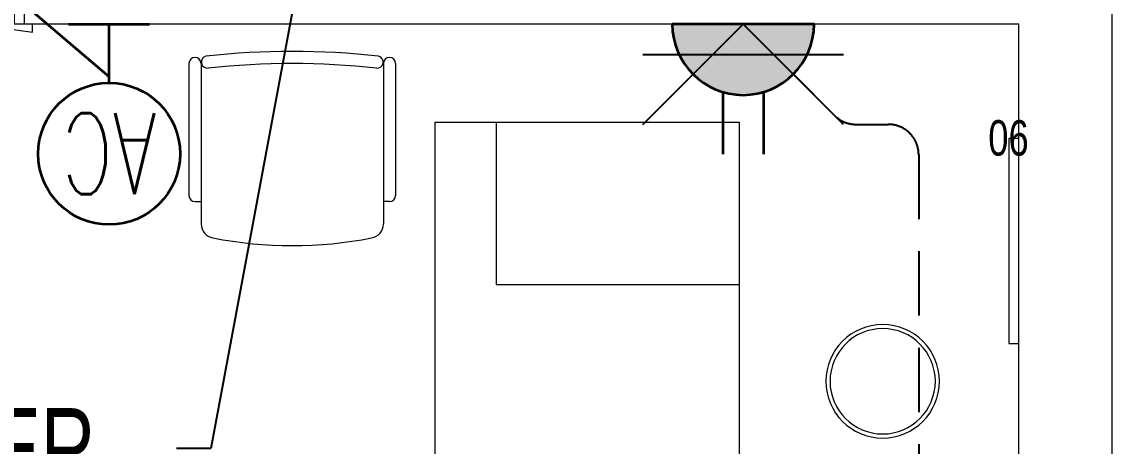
# Model space of a CAD drawing. Header units: inches. Extents: x -12418 to 242017, y -29325 to 19878.
# Drawn here: x 46357 to 49048, y -9889 to -8842 of the extents above; entities that cross this region are included whole.
import ezdxf
from ezdxf import colors
from ezdxf.entities.mleader import LeaderData, LeaderLine
from ezdxf.enums import TextEntityAlignment as Align
from ezdxf.math import Vec2, Vec3

# ---------------------------------------------------------------- set-up
doc = ezdxf.new("R2010")
doc.units = ezdxf.units.IN
doc.header["$LTSCALE"] = 25
doc.header["$MEASUREMENT"] = 0
for name, pattern in [('00-Ground Floor$0$HIDDEN', [9.525, 6.35, -3.175]), ('DASHDOT', [25.4, 12.7, -6.35, 0, -6.35]), ('HIDDEN', [9.525, 6.35, -3.175])]:
    doc.linetypes.add(name, pattern=pattern)
doc.layers.get('0').update_dxf_attribs({"color": 8})
doc.layers.get('Defpoints').update_dxf_attribs({"color": 8})
for name, color, linetype, lineweight in [('00-Ground Floor$0$72_EGR_EQP_TAG', 142, 'Continuous', 5), ('00-Ground Floor$0$LOADING', 253, 'Continuous', 5), ('00-Ground Floor$0$Walls', 251, 'Continuous', 5), ('00-Ground Floor$0$Wooden Joinery', 251, 'Continuous', 5), ('E-LITE-CLNG-CNDT', 6, 'DASHDOT', 35), ('E-LITE-EXIT-NUMB', 6, 'Continuous', 25), ('E-POWR-CIRC-NUMB', 6, 'Continuous', 25), ('E-POWR-CLNG-CNDT', 6, 'DASHDOT', 35), ('E-POWR-FLOR-CNDT', 6, 'HIDDEN', 25), ('E-POWR-TEXT', 6, 'Continuous', 25), ('E-POWR-WALL @ 100', 4, 'Continuous', 35)]:
    doc.layers.add(name, color=color, linetype=linetype, lineweight=lineweight)
doc.layers.add('E-POWR-IDEN', color=101, linetype='Continuous')
doc.styles.add('00-Ground Floor$0$X3G_ENTITY_257CFD', font='swisscl.ttf', dxfattribs={"height": 200})
doc.styles.add('DC_Elc_Romans', font='elc_romans.shx', dxfattribs={"width": 0.7})
doc.styles.add('DC_Simplex', font='SIMPLEX.shx', dxfattribs={"width": 0.7})

# ---------------------------------------------------------------- blocks, each defined once
blk = doc.blocks.new('00-Ground Floor$0$A$C72370EFE')
at = {"layer": '00-Ground Floor$0$Wooden Joinery'}
for p, q in [((-0.01, -0.04), (-0.02, -0.04)), ((-0.01, -0.03), (-0.01, -0.07)), ((0, -0.03), (-0.01, -0.03)), ((0.04, -0.03), (0.05, -0.03)), ((0.05, -0.03), (0.05, -0.07)), ((0.05, -0.04), (0.06, -0.04)), ((-0.05, -0.07), (-0.05, -0.16)), ((-0.03, -0.07), (-0.03, -0.16)), ((-0.01, -0.06), (-0.02, -0.06)), ((0, -0.07), (-0.01, -0.07)), ((0.04, -0.07), (0.05, -0.07)), ((0.05, -0.06), (0.06, -0.06)), ((0.07, -0.07), (0.07, -0.16)), ((0.09, -0.07), (0.09, -0.16)), ((-0.01, -0.17), (-0.02, -0.17)), ((-0.01, -0.17), (-0.01, -0.19)), ((0.05, -0.17), (0.06, -0.17)), ((0.05, -0.17), (0.05, -0.19)), ((-0.01, -0.19), (-0.02, -0.19)), ((0.05, -0.19), (0.06, -0.19))]:
    blk.add_line(p, q, dxfattribs=at)
for centre, radius, start, end in [((-0.02, -0.07), 0.03, 90, 180), ((0.06, -0.07), 0.03, 0, 90), ((-0.02, -0.07), 0.01, 90, 180), ((0.06, -0.07), 0.01, 0, 90), ((-0.02, -0.16), 0.03, 180, 270), ((-0.02, -0.16), 0.01, 180, 270), ((0.06, -0.16), 0.01, 270, 0), ((0.06, -0.16), 0.03, 270, 0)]:
    blk.add_arc(centre, radius, start, end, dxfattribs=at)
blk = doc.blocks.new('00-Ground Floor$0$A$C5DAD61B4')
at = {"layer": '00-Ground Floor$0$Wooden Joinery'}
for points in [[(80, 959.1), (80, 969.1), (10, 979.1), (10, 959.1)], [(940, 959.1), (940, 969.1), (1010, 979.1), (1010, 959.1)], [(70, 859.1), (70, 849.1), (0, 839.1), (0, 859.1)], [(120, 859.1), (120, 0), (80, 0), (80, 859.1)], [(950, 859.1), (950, 849.1), (1020, 839.1), (1020, 859.1)]]:
    blk.add_lwpolyline(points, close=True, dxfattribs=at)
for points in [[(45, 859.1), (45, 959.1), (20, 959.1), (20, 859.1), (45, 859.1)], [(45, 859.1), (80, 859.1), (80, 899.1), (90, 899.1), (90, 959.1), (45, 959.1), (45, 859.1)], [(975, 859.1), (940, 859.1), (940, 899.1), (930, 899.1), (930, 959.1), (975, 959.1), (975, 859.1)], [(975, 859.1), (975, 959.1), (1000, 959.1), (1000, 859.1), (975, 859.1)]]:
    blk.add_lwpolyline(points, dxfattribs=at)
blk.add_arc((80, 859.1), 860, 272.666, 0, dxfattribs=at)
at = {"layer": '00-Ground Floor$0$Wooden Joinery', "xscale": 999.9999999998854, "yscale": 999.9999999998854, "zscale": 999.9999999998854, "rotation": 180}
blk.add_blockref('00-Ground Floor$0$A$C72370EFE', (120, 0), dxfattribs=at)
blk = doc.blocks.new('00-Ground Floor$0$WM00001-P')
at = {"layer": '00-Ground Floor$0$LOADING'}
for radius in [0.14, 0.13]:
    blk.add_circle((0, 0), radius, dxfattribs=at)
blk = doc.blocks.new('00-Ground Floor$0$GF21043-P')
at = {"color": 0}
for p, q in [((0.8, 0.75), (-0.8, 0.75)), ((-0.8, 0.75), (-0.8, 0)), ((-0.8, 0), (0.8, 0))]:
    blk.add_line(p, q, dxfattribs=at)
at = {"color": 0, "linetype": '00-Ground Floor$0$HIDDEN'}
for p, q in [((-0.8, 0.6), (-0.4, 0.6)), ((-0.4, 0.6), (-0.4, 0))]:
    blk.add_line(p, q, dxfattribs=at)
blk = doc.blocks.new('00-Ground Floor$0$GF21016-P')
at = {"layer": '00-Ground Floor$0$LOADING', "extrusion": (-1.24384e-09, -1.20261e-09, -1)}
for p, q in [((0.0128, 0.0179), (0.0128, 0.4136)), ((0.4628, 0.0179), (0.4628, 0.4136)), ((-0.0022, 0.3585), (0.0128, 0.3585)), ((0.4778, 0.3585), (0.4628, 0.3585)), ((-0.0172, 0.0179), (-0.0172, 0.3435)), ((0.4928, 0.0179), (0.4928, 0.3435)), ((0.4778, 0.0029), (0.4778, 0.0029))]:
    blk.add_line(p, q, dxfattribs=at)
for centre, radius, start, end in [((-0.2378, -0.5362), 1.0036, 78.7568, 101.2432), ((-0.0478, 0.4136), 0.035, 0, 80.6557), ((-0.4278, 0.4136), 0.035, 99.3443, 180), ((0.0022, 0.3435), 0.015, 0, 90), ((-0.4778, 0.3435), 0.015, 90, 180), ((-0.0284, 0.0145), 0.015, 284.3864, 95.5209), ((-0.2378, 1.8928), 1.8749, 263.6341, 276.3659), ((-0.4471, 0.0145), 0.015, 84.4791, 255.6136), ((0.0022, 0.0179), 0.015, 270, 0), ((0.0022, 0.0179), 0.015, 180, 270), ((-0.2378, 1.8734), 1.8855, 263.5119, 276.4881), ((-0.4778, 0.0179), 0.015, 270, 0), ((-0.4778, 0.0179), 0.015, 180, 270)]:
    blk.add_arc(centre, radius, start, end, dxfattribs=at)
blk = doc.blocks.new('00-Ground Floor')
at = {"layer": '00-Ground Floor$0$LOADING', "elevation": 0}
blk.add_lwpolyline([(48792.9, -9636), (48817.9, -9636), (48817.9, -9130), (48792.9, -9130), (48792.9, -9636)], dxfattribs=at)
at = {"layer": '00-Ground Floor$0$Walls'}
for p, q in [((49047.9, -10097.4, 0), (49047.9, -5897.4, 0)), ((46362.9, -8747.4, 0), (46362.9, -8847.4, 0)), ((48817.9, -8847.4, 0), (46362.9, -8847.4, 0)), ((48817.9, -10097.4, 0), (48817.9, -8847.4, 0))]:
    blk.add_line(p, q, dxfattribs=at)
at = {"layer": '00-Ground Floor$0$LOADING', "color": 1, "extrusion": (4.75185e-05, 1.86519e-05, 1), "xscale": -1000.000000000003, "yscale": 1000.000000000003, "zscale": -1000.000000000003, "rotation": 180.0000250467612}
blk.add_blockref('00-Ground Floor$0$GF21016-P', (46786.6, -8926.8, 2), dxfattribs=at)
at = {"layer": '00-Ground Floor$0$LOADING', "extrusion": (2.34731e-18, 2.24019e-05, 1), "xscale": -1000, "yscale": 1000, "zscale": 1000, "rotation": 90}
blk.add_blockref('00-Ground Floor$0$GF21043-P', (48127.3, -9889.8, -0.2), dxfattribs=at)
at = {"layer": '00-Ground Floor$0$LOADING', "extrusion": (-2.34392e-18, -2.24019e-05, -1), "xscale": 1000, "yscale": 1000, "zscale": 1000, "rotation": 270.0000000000004}
blk.add_blockref('00-Ground Floor$0$WM00001-P', (-48481.5, -9729, 0.2), dxfattribs=at)
at = {"layer": '00-Ground Floor$0$Wooden Joinery'}
blk.add_blockref('00-Ground Floor$0$A$C5DAD61B4', (45362.9, -9706.5, 0), dxfattribs=at)
at = {"layer": '00-Ground Floor$0$72_EGR_EQP_TAG', "insert": (48792, -9084.5, 0), "char_height": 87.47, "attachment_point": 2, "style": '00-Ground Floor$0$X3G_ENTITY_257CFD'}
blk.add_mtext('06', dxfattribs=at)
blk = doc.blocks.new('*U13')
h = blk.add_hatch(color=253)
edge = h.paths.add_edge_path()
edge.add_line((1.75, 0), (-1.75, 0))
edge.add_arc((0, 0), 1.75, 0, 180, ccw=False)
for p, q in [((-0.5, 1.677), (-0.5, 3.211)), ((0.5, 1.677), (0.5, 3.211))]:
    blk.add_line(p, q)
blk.add_lwpolyline([(1.75, 0, 1), (-1.75, 0)], format="xyb", close=True)
at = {"layer": 'Defpoints'}
for p, q in [((-2.475, 2.475), (0, 0)), ((2.475, 2.475), (0, 0)), ((-2.475, 0.758), (2.475, 0.758))]:
    blk.add_line(p, q, dxfattribs=at)
at = {"layer": 'E-LITE-EXIT-NUMB', "style": 'DC_Simplex', "width": 0.7, "flags": 8}
blk.add_attdef('TYPE', text='', height=2, rotation=360, dxfattribs=at).set_placement((-2.682, 5.238), align=Align.RIGHT)
blk.add_attdef('CIRCUIT', (2.682, 5.238), '', height=2, rotation=360, dxfattribs=at)
blk = doc.blocks.new('*U33')
for p, q in [((-1, 0), (1, 0)), ((0, -1.45), (0, 0))]:
    blk.add_line(p, q)
blk.add_circle((0, -3.2), 1.75)
at = {"layer": 'E-POWR-CIRC-NUMB', "style": 'DC_Simplex', "width": 0.7, "flags": 8}
blk.add_attdef('CIRCUIT', (3.364, 5.671), '', height=2, rotation=360, dxfattribs=at)
at = {"layer": 'E-POWR-IDEN', "style": 'DC_Simplex', "width": 0.7, "flags": 8}
blk.add_attdef('TYPE', text='', height=2, rotation=180, dxfattribs=at).set_placement((0, -3.2), align=Align.MIDDLE_CENTER)

msp = doc.modelspace()

# ---------------------------------------------------------------- linework, layer by layer
at = {"layer": 'E-POWR-CLNG-CNDT', "elevation": 0}
msp.add_lwpolyline([(46572.4, -8977.4), (46329.2, -8769.9, -0.219523), (46302.9, -8712.8), (46302.9, -7147.4)], format="xyb", dxfattribs=at)
at = {"layer": 'E-POWR-FLOR-CNDT', "elevation": 0}
msp.add_lwpolyline([(48261, -8971.2), (48362.7, -9072.9, 0.198912), (48415.8, -9094.9), (48495.4, -9094.9, -0.414214), (48570.4, -9169.9), (48570.4, -11271.2, 0.198912), (48592.4, -11324.2), (48694.2, -11426)], format="xyb", dxfattribs=at)

# ---------------------------------------------------------------- block references
at = {"layer": 'E-LITE-CLNG-CNDT'}
msp.add_blockref('00-Ground Floor', (0, 0), dxfattribs=at)
at = {"layer": 'E-POWR-WALL @ 100', "xscale": 100, "yscale": 100, "zscale": 100}
msp.add_blockref('*U33', (46572.4, -8847.4, 0), dxfattribs=at).add_auto_attribs({'TYPE': 'AC'})
at = {"layer": 'E-POWR-WALL @ 100', "xscale": 100, "yscale": 100, "zscale": 100, "rotation": 180}
msp.add_blockref('*U13', (48137.2, -8847.4, 0), dxfattribs=at)

# ---------------------------------------------------------------- leaders
at = {"layer": 'E-POWR-TEXT'}
ml = msp.add_multileader_mtext('Standard', dxfattribs=at)
ml.set_content('FOR WATER HEATER ', color=256, style='DC_Elc_Romans')
ml.set_leader_properties(color=45)
ml.build(insert=Vec2(0, 0))
ml.multileader.update_dxf_attribs({"dogleg_length": 2, "arrow_head_size": 200, "scale": 100})
ctx = ml.context
ctx.base_point, ctx.scale, ctx.char_height, ctx.arrow_head_size, ctx.landing_gap_size, ctx.plane_origin = Vec3(44225.5, -9895.2), 100, 200, 200, 200, Vec3(41877.8, -9785.7)
ctx.text_align_type = 2
notes = []
notes.append((ctx, [(1, (1, 1, 0), (46823.5, -9895.2), (-1, 0), 84.7, [(0, [(47140.9, -8188.9)], 0, [])])]))
ctx.mtext.insert, ctx.mtext.alignment, ctx.mtext.flow_direction = Vec3(46538.8, -9795.2), 3, 5
for ctx, leaders in notes:
    for number, flags, end, landing, length, lines in leaders:
        leader = LeaderData()
        leader.index, (leader.has_last_leader_line, leader.has_dogleg_vector, leader.attachment_direction) = number, flags
        leader.last_leader_point, leader.dogleg_vector, leader.dogleg_length = Vec3(end), Vec3(landing), length
        for number, points, colour, breaks in lines:
            line = LeaderLine()
            line.index, line.vertices, line.color, line.breaks = number, Vec3.list(points), colors.encode_raw_color(colour), breaks
            leader.lines.append(line)
        ctx.leaders.append(leader)

doc.saveas('drawing.dxf')
